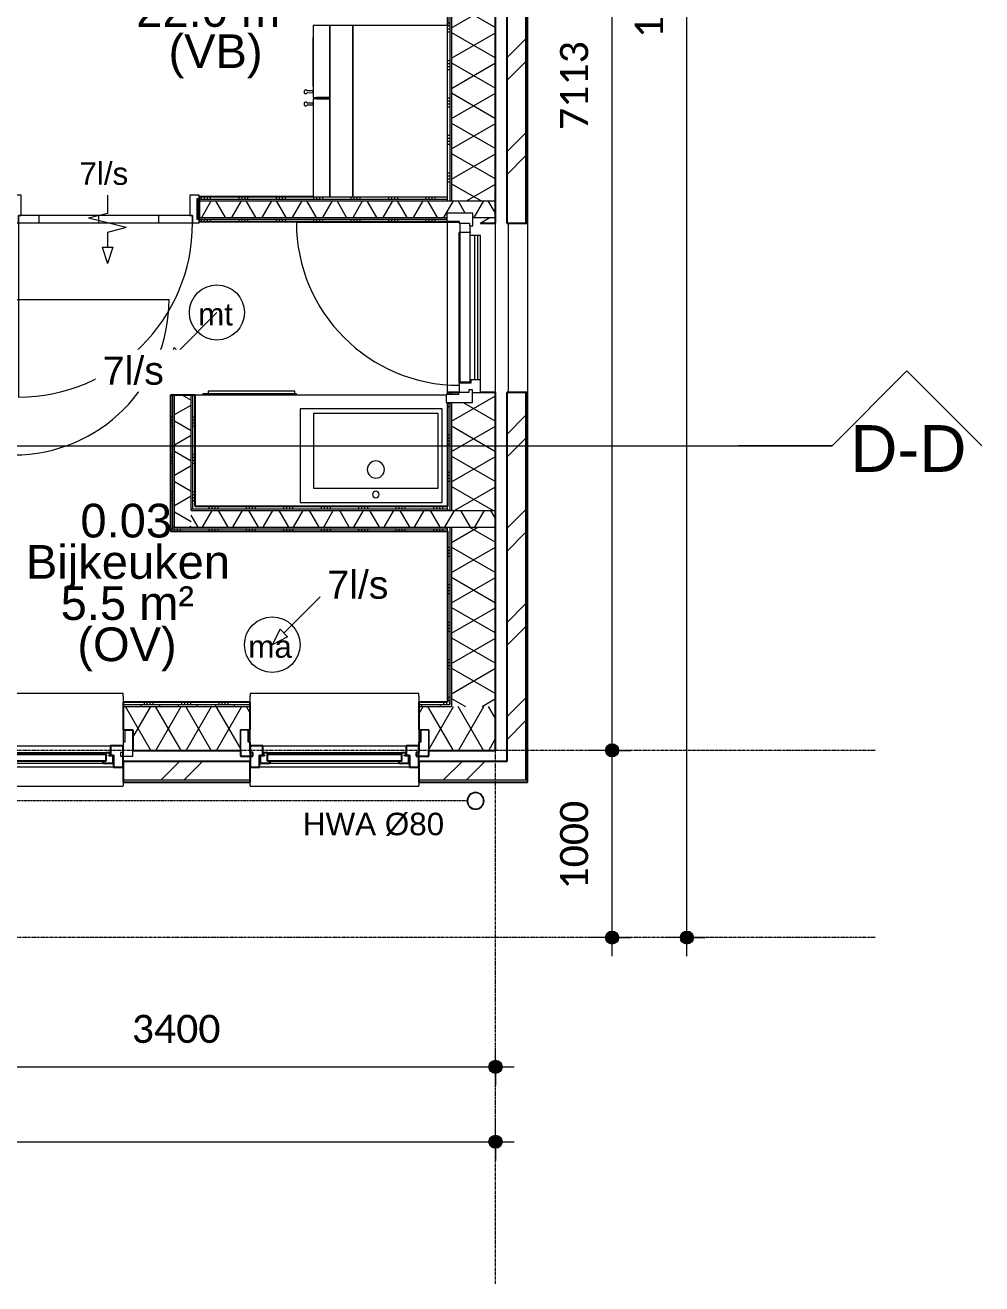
# Model space of a CAD drawing. Header units: millimetres. Extents: x -8546 to 211781, y -3000 to 31870.
# Drawn here: x 1981 to 7092, y -989 to 5733 of the extents above; entities that cross this region are included whole.
import ezdxf

# ---------------------------------------------------------------- set-up
doc = ezdxf.new("R2010")
doc.units = ezdxf.units.MM
doc.linetypes.add('dash-dash', pattern=[6, 3, -1, 1, -1])
doc.linetypes.add('grid', pattern=[24, 15, -3, 3, -3])
for name, color, linetype, lineweight in [('A-ANNO-DIMS', 211, 'Continuous', 9), ('A-ANNO-DIMS-100', 211, 'Continuous', 9), ('A-ANNO-NOTE', 131, 'Continuous', 9), ('A-AREA-IDEN', 2, 'Continuous', 9), ('A-DETL', 90, 'Continuous', 9), ('A-DETL-GENF', 92, 'Continuous', 9), ('A-DOOR', 31, 'Continuous', 9), ('A-FLOR', 192, 'Continuous', 9), ('A-GENM', 13, 'Continuous', 9), ('A-GLAZ', 151, 'Continuous', 9), ('A-WALL', 113, 'Continuous', 9), ('A-WALL-PATT', 111, 'Continuous', 25), ('E-ELEC-EQPM', 71, 'Continuous', 9), ('G-ANNO-SYMB', 111, 'Continuous', 9), ('G-ANNO-TEXT', 231, 'Continuous', 9), ('I-WALL', 2, 'Continuous', 9), ('P-SANR-FIXT', 6, 'Continuous', 9), ('Q-SPCQ', 91, 'Continuous', 9), ('S-COLS', 52, 'Continuous', 9), ('S-GRID', 1, 'Continuous', 9)]:
    doc.layers.add(name, color=color, linetype=linetype, lineweight=lineweight)
doc.styles.add('Arial', font='arial.ttf', dxfattribs={"height": 250})
doc.styles.add('Arial_2', font='arial.ttf', dxfattribs={"height": 180})
doc.styles.add('Arial_3', font='arial.ttf', dxfattribs={"height": 120})
doc.styles.add('Arial_4', font='arial.ttf', dxfattribs={"height": 150})
doc.styles.add('Arial_5', font='arial.ttf', dxfattribs={"height": 1.2})
doc.styles.add('Calibri', font='calibri.ttf', dxfattribs={"height": 150})
doc.dimstyles.new('00_BR_maatvoering_1_5mm', dxfattribs={"dimscale": 304.8, "dimtxt": 176.602264, "dimasz": 0.918635, "dimexe": 0.328084, "dimexo": 0.0625, "dimgap": 0.229659, "dimtad": 1, "dimdec": 0, "dimzin": 0, "dimdsep": 46, "dimtxsty": 'Calibri', "dimblk1": 'DOTSMALL', "dimblk2": 'DOTSMALL', "dimsah": 1, "dimcen": 0.09, "dimdle": 0.328084, "dimazin": 0, "dimtfac": 1, "dimtdec": 4, "dimtix": 1, "dimtmove": 0, "dimatfit": 3, "dimfxl": 0.328084, "dimfxlon": 1, "dimtvp": 1, "dimtfill": 1, "dimtolj": 1, "dimtzin": 0, "dimarcsym": 2})
pattern_1 = [(270, (2425.24, 4750.88), (320, 2e-14), [])]
pattern_2 = [(45, (0, 0), (-251.447, 251.447), []), (45, (0, 381), (-251.447, 251.447), [])]
pattern_3 = [(270, (1371.24, 4816.87), (200, -3e-13), []), (270, (1355.24, 4816.87), (200, -3e-13), []), (270, (1339.24, 4816.87), (200, -3e-13), []), (270, (1323.24, 4816.87), (200, -3e-13), [])]
pattern_4 = [(90, (3563.24, 3030.87), (-200, 4e-13), []), (90, (3579.24, 3030.87), (-200, 4e-13), []), (90, (3595.24, 3030.87), (-200, 4e-13), []), (90, (3611.24, 3030.87), (-200, 4e-13), [])]
pattern_5 = [(180, (2889.24, 3393.87), (-5e-13, -200), []), (180, (2889.24, 3409.87), (-5e-13, -200), []), (180, (2889.24, 3425.87), (-5e-13, -200), []), (180, (2889.24, 3441.87), (-5e-13, -200), [])]

# ---------------------------------------------------------------- blocks, each defined once
blk = doc.blocks.new('32_EA_binnenkozijn_hardhout_deurzonderbovenlicht - 1000x2730-1442049-Begane grond')
at = {"layer": 'A-DOOR'}
h = blk.add_hatch(dxfattribs=at)
h.set_pattern_fill('FP_21', color=256, style=0, pattern_type=2)
h.set_pattern_definition(pattern_1)
h.paths.add_polyline_path([(-450, 74), (-485, 74), (-485, 56), (-475, 56), (-475, -56), (-485, -56), (-485, -74), (-435, -74), (-435, 34), (-450, 34)])
h.paths.add_polyline_path([(480, 74), (480, 34), (465, 34), (465, -74), (515, -74), (515, -56), (505, -56), (505, 56), (515, 56), (515, 74)])
h = blk.add_hatch(dxfattribs=at)
h.set_pattern_fill('FP_21', color=256, style=0, pattern_type=2)
h.set_pattern_definition(pattern_1)
h.paths.add_polyline_path([(-450, 74), (-450, 34), (480, 34), (480, 74), (-60, 74)])
blk.add_line((480, 74), (480, 1004), dxfattribs=at)
at = {"layer": 'A-DOOR', "lineweight": 18}
for p, q in [((-450, 74), (-485, 74)), ((-485, 74), (-485, 66)), ((480, 74), (-450, 74)), ((-450, 74), (-450, 34)), ((-450, 34), (-450, 74)), ((480, 34), (480, 74)), ((515, 74), (480, 74)), ((480, 74), (480, 34)), ((515, 66), (515, 74)), ((-485, 56), (-475, 56)), ((-475, 56), (-475, -56)), ((-450, 34), (480, 34)), ((-435, 34), (-450, 34)), ((-435, -74), (-435, 34)), ((480, 34), (465, 34)), ((465, 34), (465, -74)), ((505, -56), (505, 56)), ((505, 56), (515, 56)), ((-475, -56), (-485, -56)), ((-485, -66), (-485, -74)), ((515, -56), (505, -56)), ((515, -74), (515, -66)), ((-485, -74), (-435, -74)), ((465, -74), (515, -74))]:
    blk.add_line(p, q, dxfattribs=at)
at = {"layer": 'A-DOOR'}
blk.add_arc((480, 74), 930, 90, 180, dxfattribs=at)
blk = doc.blocks.new('Kitchen_Appliances_AEG_AEG-SBS-ST-Fridge-Freezer-Grey-Stainless - Name - _RMB86111NX 925993179 Ukraine_-816377-Begane grond')
at = {"layer": 'A-DETL-GENF'}
for p, q in [((457.5, 383.3), (-457.5, 383.3)), ((-457.5, 383.3), (-457.5, -122)), ((457.5, -122), (457.5, 383.3)), ((-457.5, -122), (457.5, -122)), ((457.5, -122), (-457.5, -122)), ((-457.5, -122), (-457.5, -244.7)), ((457.5, -244.7), (457.5, -122)), ((-73.3, -244.7), (-457.5, -244.7)), ((-457.5, -244.7), (-457.5, -334.7)), ((-457.5, -244.7), (457.5, -244.7)), ((-73.3, -334.7), (-73.3, -244.7)), ((-66.3, -244.7), (-73.3, -244.7)), ((-73.3, -244.7), (-73.3, -316.9)), ((457.5, -244.7), (-66.3, -244.7)), ((-66.3, -244.7), (-66.3, -334.7)), ((-66.3, -316.9), (-66.3, -244.7)), ((457.5, -334.7), (457.5, -244.7)), ((-457.5, -334.7), (-73.3, -334.7)), ((-133.3, -334.7), (-394, -334.7)), ((-394, -334.7), (-394, -336.3)), ((-133.3, -336.3), (-133.3, -334.7)), ((-98.2, -334.7), (-108, -334.7)), ((-108, -334.7), (-107.7, -366.6)), ((-98.6, -366.6), (-98.2, -334.7)), ((-73.3, -316.9), (-66.3, -316.9)), ((-66.3, -334.7), (457.5, -334.7)), ((-33.3, -334.7), (-43.1, -334.7)), ((-43.1, -334.7), (-42.8, -366.6)), ((-33.6, -366.6), (-33.3, -334.7)), ((-394, -336.3), (-133.3, -336.3)), ((-113.1, -372.5), (-113.4, -374.2)), ((-113.4, -374.2), (-113.2, -376)), ((-113.2, -376), (-112.7, -377.6)), ((-112.5, -370.8), (-113.1, -372.5)), ((-112.7, -377.6), (-110.5, -380.6)), ((-110.2, -368), (-112.5, -370.8)), ((-110.5, -380.6), (-109, -381.7)), ((-108.6, -366.9), (-110.2, -368)), ((-109, -381.7), (-107.2, -382.6)), ((-107.7, -366.6), (-108.6, -366.9)), ((-107.2, -382.6), (-105.3, -383.1)), ((-105.3, -383.1), (-104.3, -383.3)), ((-104.3, -383.3), (-103.3, -383.3)), ((-103.3, -383.3), (-102.3, -383.3)), ((-102.3, -383.3), (-101.4, -383.2)), ((-101.4, -383.2), (-99.4, -382.8)), ((-99.4, -382.8), (-97.6, -382)), ((-97.3, -367.2), (-98.6, -366.6)), ((-97.6, -382), (-96.1, -380.9)), ((-95.8, -368.4), (-97.3, -367.2)), ((-96.1, -380.9), (-93.8, -378.1)), ((-93.6, -371.3), (-95.8, -368.4)), ((-93.8, -378.1), (-93.1, -376.5)), ((-93, -373), (-93.6, -371.3)), ((-93.1, -376.5), (-92.9, -374.7)), ((-92.9, -374.7), (-93, -373)), ((-48.2, -372.5), (-48.4, -374.2)), ((-48.4, -374.2), (-48.2, -376)), ((-47.5, -370.8), (-48.2, -372.5)), ((-48.2, -376), (-47.7, -377.6)), ((-47.7, -377.6), (-45.5, -380.6)), ((-45.2, -368), (-47.5, -370.8)), ((-45.5, -380.6), (-44, -381.7)), ((-43.7, -366.9), (-45.2, -368)), ((-44, -381.7), (-42.3, -382.6)), ((-42.8, -366.6), (-43.7, -366.9)), ((-42.3, -382.6), (-40.4, -383.1)), ((-40.4, -383.1), (-39.4, -383.3)), ((-39.4, -383.3), (-38.4, -383.3)), ((-38.4, -383.3), (-37.4, -383.3)), ((-37.4, -383.3), (-36.4, -383.2)), ((-36.4, -383.2), (-34.4, -382.8)), ((-34.4, -382.8), (-32.7, -382)), ((-32.3, -367.2), (-33.6, -366.6)), ((-32.7, -382), (-31.1, -380.9)), ((-30.8, -368.4), (-32.3, -367.2)), ((-31.1, -380.9), (-28.8, -378.1)), ((-28.6, -371.3), (-30.8, -368.4)), ((-28.8, -378.1), (-28.2, -376.5)), ((-28.1, -373), (-28.6, -371.3)), ((-28.2, -376.5), (-27.9, -374.7)), ((-27.9, -374.7), (-28.1, -373))]:
    blk.add_line(p, q, dxfattribs=at)
blk = doc.blocks.new('Electronics_Appliances_Panasonic-Brasil_Lava-e-seca-Panasonic-NA-S107F2WB - NA-S107F2WB-1142292-Begane grond')
at = {"layer": 'A-DETL-GENF'}
for p, q in [((-240.6, -294), (-240.6, -302.4)), ((-240.6, -302.4), (258.6, -302.4)), ((-240.6, -302.4), (-233.2, -302.4)), ((-228.4, -302.4), (-233.2, -302.4)), ((-233.2, -302.4), (-233.2, -315)), ((-233.2, -315), (231.5, -315)), ((231.5, -302.4), (-228.4, -302.4)), ((231.5, -315), (231.5, -302.4)), ((231.5, -302.4), (258.6, -302.4)), ((258.6, -302.4), (258.6, -294))]:
    blk.add_line(p, q, dxfattribs=at)
blk = doc.blocks.new('GLAS_COMPONENT_TYPE_A - GLAS_COMPONENT_TYPE_A-2988708-Begane grond')
at = {"layer": 'A-GLAZ', "lineweight": 25}
for p, q in [((-358, 0), (-358, 36)), ((-358, 36), (358, 36)), ((358, 0), (-358, 0)), ((358, 36), (358, 0))]:
    blk.add_line(p, q, dxfattribs=at)
blk = doc.blocks.new('41_ISR_lb_vebo_waterslag_10_graden - WS60 160-1704642-Begane grond')
at = {"layer": 'A-GENM'}
for p, q in [((0, -155.9), (0, -139)), ((0, -155.9), (0, -160)), ((0, -160), (900, -160)), ((900, -139), (900, -155.9)), ((900, -160), (900, -155.9))]:
    blk.add_line(p, q, dxfattribs=at)
blk = doc.blocks.new('42_ISR_lb_vensterbank - 42_ISR_lb_vensterbank 280-1707394-Begane grond')
at = {"layer": 'A-GENM'}
for p, q in [((900, 280), (0, 280)), ((0, 280), (0, 265)), ((900, 265), (900, 280)), ((0, 232.5), (0, 265)), ((900, 265), (900, 232.5)), ((0, 19), (0, 85)), ((900, 85), (900, 19))]:
    blk.add_line(p, q, dxfattribs=at)
blk = doc.blocks.new('28_EB_HWA_grote slag - TRON60x2_5-3479251-Begane grond')
at = {"layer": 'S-COLS'}
for radius, start, end in [(45, 360, 180), (45, 180, 360), (42.5, 360, 180), (42.5, 180, 0)]:
    blk.add_arc((220, 0), radius, start, end, dxfattribs=at)
blk = doc.blocks.new('74_EB_zinken spoelbak - Stainless Steel-2596522-Begane grond')
at = {"layer": 'P-SANR-FIXT'}
for p, q in [((380, 250), (-380, 250)), ((-380, 250), (-380, -250)), ((380, -250), (380, 250)), ((-356, -226), (-356, 176)), ((-356, 176), (306, 176)), ((306, 176), (306, -226)), ((-380, -250), (380, -250)), ((306, -226), (-356, -226))]:
    blk.add_line(p, q, dxfattribs=at)
for centre, radius, start, end in [((-25, 208), 17.2, 0, 180), ((-25, 208), 17.2, 180, 0), ((-25.1, 74.9), 45.8, 0, 180), ((-25.1, 74.9), 45.8, 180, 0)]:
    blk.add_arc(centre, radius, start, end, dxfattribs=at)
blk = doc.blocks.new('KOZIJn_deur - KOZIJn_deur-2858515-Begane grond')
at = {"layer": 'A-GENM'}
for p, q in [((-193.5, 140), (-193.5, 0)), ((-150.5, 140), (-193.5, 140)), ((-150.5, 74), (-150.5, 140)), ((817.5, 137.5), (774.5, 137.5)), ((774.5, 137.5), (774.5, 71.5)), ((817.5, -2.5), (817.5, 137.5)), ((-140.5, 74), (-150.5, 74)), ((-140.5, 19), (-140.5, 74)), ((-90.5, 71.5), (-140.5, 71.5)), ((-90.5, 9.5), (-90.5, 71.5)), ((-90.5, 71.5), (714.5, 71.5)), ((714.5, 9.5), (714.5, 71.5)), ((774.5, 71.5), (764.5, 71.5)), ((764.5, 71.5), (764.5, 16.5)), ((-193.5, 0), (-126.5, 0)), ((-126.5, 19), (-140.5, 19)), ((-140.5, 0), (-140.5, -42.5)), ((-126.5, 0), (-126.5, 19)), ((-84.2, 14.5), (-90.5, 14.5)), ((-73.5, 9.5), (-90.5, 9.5)), ((-73.5, -42.5), (-73.5, 9.5)), ((697.5, -32.5), (697.5, 9.5)), ((764.5, 16.5), (750.5, 16.5)), ((750.5, 16.5), (750.5, -2.5)), ((-140.5, -42.5), (-73.5, -42.5)), ((697.5, -27.1), (-73.5, -27.1)), ((-73.5, -42.5), (697.5, -42.5)), ((697.5, -37.5), (697.5, -32.5)), ((697.5, -39.5), (697.5, -37.5)), ((697.5, -42.5), (697.5, -39.5)), ((750.5, -2.5), (817.5, -2.5))]:
    blk.add_line(p, q, dxfattribs=at)
at = {"layer": 'A-GLAZ'}
for p, q in [((767.5, 71.5), (767.5, 940.5)), ((767.5, 71.5), (767.5, 931.9)), ((764.5, 67.8), (-84.2, 67.8)), ((-84.2, 67.8), (-84.2, 11.8)), ((-84.2, 11.8), (750.5, 11.8)), ((-73.5, 9.5), (-73.5, 11.8)), ((697.5, -10.2), (-73.5, -10.2))]:
    blk.add_line(p, q, dxfattribs=at)
blk.add_arc((767.5, 71.5), 869, 90, 180, dxfattribs=at)
blk = doc.blocks.new('32_EA_binnenkozijn_hardhout_deurzonderbovenlicht - 900x2730-1443313-Begane grond')
at = {"layer": 'A-DOOR', "lineweight": 18}
for p, q in [((-435, 66), (-435, 74)), ((-435, 74), (-385, 74)), ((-385, 74), (-385, -34)), ((415, -34), (415, 74)), ((415, 74), (465, 74)), ((-425, 56), (-435, 56)), ((-425, -56), (-425, 56)), ((455, 56), (455, -56)), ((465, 56), (455, 56)), ((-435, -56), (-425, -56)), ((-435, -74), (-435, -66)), ((-400, -34), (430, -34)), ((-400, -74), (-400, -34)), ((-400, -34), (-400, -74)), ((-385, -34), (-400, -34)), ((430, -34), (415, -34)), ((430, -34), (430, -74)), ((430, -74), (430, -34)), ((455, -56), (465, -56)), ((465, -61.4), (465, -74)), ((-400, -74), (-435, -74)), ((430, -74), (-400, -74)), ((465, -74), (430, -74))]:
    blk.add_line(p, q, dxfattribs=at)
at = {"layer": 'A-DOOR'}
blk.add_line((430, -74), (430, -904), dxfattribs=at)
blk.add_arc((430, -74), 830, 180, 270, dxfattribs=at)
blk = doc.blocks.new('Section - gesloten pijl _ viewname _ sheetnumber-464714-Begane grond')
at = {"layer": 'G-ANNO-SYMB'}
for p, q in [((-4, 4), (-8, 0)), ((0, 0), (-4, 4)), ((0, 0), (5, 0))]:
    blk.add_line(p, q, dxfattribs=at)
blk = doc.blocks.new('DIMBLOCK3-Begane grond')
at = {"layer": 'A-ANNO-DIMS-100'}
h = blk.add_hatch(color=256, dxfattribs=at)
edge = h.paths.add_edge_path()
edge.add_arc((1093.7, 170.1), 35, 0, 360)
h = blk.add_hatch(color=256, dxfattribs=at)
edge = h.paths.add_edge_path()
edge.add_arc((4493.7, 170.1), 35, 0, 360)
for p, q in [((1093.7, 170.1), (1093.7, 270.1)), ((4493.7, 170.1), (4493.7, 270.1)), ((1093.7, 170.1), (4593.7, 170.1)), ((1093.7, 170.1), (1093.7, 70.1)), ((4493.7, 170.1), (4493.7, 70.1))]:
    blk.add_line(p, q, dxfattribs=at)
for centre in [(1093.7, 170.1), (4493.7, 170.1)]:
    blk.add_circle(centre, 35, dxfattribs=at)
at = {"layer": 'A-ANNO-DIMS-100', "color": 0, "insert": (2550.5, 448), "char_height": 150, "width": 583.656, "attachment_point": 1, "line_spacing_factor": 1.158048, "style": 'Calibri', "bg_fill": 3, "box_fill_scale": 1.25, "bg_fill_color": 256, "bg_fill_true_color": 13158600, "bg_fill_transparency": 0}
blk.add_mtext('3400', dxfattribs=at)
blk = doc.blocks.new('_DotSmall')
at = {"color": 0, "linetype": 'ByBlock', "const_width": 0.5}
blk.add_lwpolyline([(-0.0625, 0, 1), (0.0625, 0, 1)], format="xyb", close=True, dxfattribs=at)
blk = doc.blocks.new('DIMBLOCK4-Begane grond')
at = {"layer": 'A-ANNO-DIMS-100'}
h = blk.add_hatch(color=256, dxfattribs=at)
edge = h.paths.add_edge_path()
edge.add_arc((-5019.2, -229.9), 35, 0, 360)
h = blk.add_hatch(color=256, dxfattribs=at)
edge = h.paths.add_edge_path()
edge.add_arc((4493.7, -229.9), 35, 0, 360)
for p, q in [((-5019.2, -229.9), (-5019.2, -129.9)), ((4493.7, -229.9), (4493.7, -129.9)), ((-5119.2, -229.9), (4593.7, -229.9)), ((-5019.2, -229.9), (-5019.2, -329.9)), ((4493.7, -229.9), (4493.7, -329.9))]:
    blk.add_line(p, q, dxfattribs=at)
for centre in [(-5019.2, -229.9), (4493.7, -229.9)]:
    blk.add_circle(centre, 35, dxfattribs=at)
at = {"layer": 'A-ANNO-DIMS-100', "color": 0, "insert": (-505.9, 48), "char_height": 150, "width": 583.656, "attachment_point": 1, "line_spacing_factor": 1.158048, "style": 'Calibri', "bg_fill": 3, "box_fill_scale": 1.25, "bg_fill_color": 256, "bg_fill_true_color": 13158600, "bg_fill_transparency": 0}
blk.add_mtext('9513', dxfattribs=at)
blk = doc.blocks.new('DIMBLOCK5-Begane grond')
at = {"layer": 'A-ANNO-DIMS-100'}
h = blk.add_hatch(color=256, dxfattribs=at)
edge = h.paths.add_edge_path()
edge.add_arc((5116.2, 1860.4), 35, 0, 360)
h = blk.add_hatch(color=256, dxfattribs=at)
edge = h.paths.add_edge_path()
edge.add_arc((5116.2, 860.4), 35, 0, 360)
for p, q in [((5116.2, 1860.4), (5016.2, 1860.4)), ((5116.2, 760.4), (5116.2, 1860.4)), ((5116.2, 1860.4), (5216.2, 1860.4)), ((5116.2, 860.4), (5016.2, 860.4)), ((5116.2, 860.4), (5216.2, 860.4))]:
    blk.add_line(p, q, dxfattribs=at)
for centre in [(5116.2, 1860.4), (5116.2, 860.4)]:
    blk.add_circle(centre, 35, dxfattribs=at)
at = {"layer": 'A-ANNO-DIMS-100', "color": 0, "insert": (4838.3, 1117.2), "char_height": 150, "width": 583.656, "attachment_point": 1, "rotation": 90, "line_spacing_factor": 1.158048, "style": 'Calibri', "bg_fill": 3, "box_fill_scale": 1.25, "bg_fill_color": 256, "bg_fill_true_color": 13158600, "bg_fill_transparency": 0}
blk.add_mtext('1000', dxfattribs=at)
blk = doc.blocks.new('DIMBLOCK6-Begane grond')
at = {"layer": 'A-ANNO-DIMS-100'}
h = blk.add_hatch(color=256, dxfattribs=at)
edge = h.paths.add_edge_path()
edge.add_arc((5116.2, 8973.5), 35, 0, 360)
h = blk.add_hatch(color=256, dxfattribs=at)
edge = h.paths.add_edge_path()
edge.add_arc((5116.2, 1860.4), 35, 0, 360)
for p, q in [((5116.2, 8973.5), (5016.2, 8973.5)), ((5116.2, 1860.4), (5116.2, 8973.5)), ((5116.2, 8973.5), (5216.2, 8973.5)), ((5116.2, 1860.4), (5016.2, 1860.4)), ((5116.2, 1860.4), (5216.2, 1860.4))]:
    blk.add_line(p, q, dxfattribs=at)
for centre in [(5116.2, 8973.5), (5116.2, 1860.4)]:
    blk.add_circle(centre, 35, dxfattribs=at)
at = {"layer": 'A-ANNO-DIMS-100', "color": 0, "insert": (4838.3, 5173.7), "char_height": 150, "width": 583.656, "attachment_point": 1, "rotation": 90, "line_spacing_factor": 1.158048, "style": 'Calibri', "bg_fill": 3, "box_fill_scale": 1.25, "bg_fill_color": 256, "bg_fill_true_color": 13158600, "bg_fill_transparency": 0}
blk.add_mtext('7113', dxfattribs=at)
blk = doc.blocks.new('DIMBLOCK8-Begane grond')
at = {"layer": 'A-ANNO-DIMS-100'}
h = blk.add_hatch(color=256, dxfattribs=at)
edge = h.paths.add_edge_path()
edge.add_arc((5516.2, 11075.3), 35, 0, 360)
h = blk.add_hatch(color=256, dxfattribs=at)
edge = h.paths.add_edge_path()
edge.add_arc((5516.2, 860.4), 35, 0, 360)
for p, q in [((5516.2, 760.4), (5516.2, 11175.3)), ((5516.2, 11075.3), (5416.2, 11075.3)), ((5516.2, 11075.3), (5616.2, 11075.3)), ((5516.2, 860.4), (5416.2, 860.4)), ((5516.2, 860.4), (5616.2, 860.4))]:
    blk.add_line(p, q, dxfattribs=at)
for centre in [(5516.2, 11075.3), (5516.2, 860.4)]:
    blk.add_circle(centre, 35, dxfattribs=at)
at = {"layer": 'A-ANNO-DIMS-100', "color": 0, "insert": (5238.3, 5663.8), "char_height": 150, "width": 729.57, "attachment_point": 1, "rotation": 90, "line_spacing_factor": 1.158048, "style": 'Calibri', "bg_fill": 3, "box_fill_scale": 1.25, "bg_fill_color": 256, "bg_fill_true_color": 13158600, "bg_fill_transparency": 0}
blk.add_mtext('10215', dxfattribs=at)
blk = doc.blocks.new('61_EA_VENT_DEURDOORVOER1 - WCD 2-1511445-Begane grond')
at = {"layer": 'A-ANNO-NOTE'}
for p, q in [((0, 1.308), (0, 0.324)), ((0, 0.324), (-1.007, 0.073)), ((0, -0.178), (-1.007, 0.073)), ((1.007, -0.429), (0, -0.178)), ((1.007, -0.429), (0, -0.68)), ((0, -0.68), (0, -1.467)), ((-0.285, -1.467), (0, -2.343)), ((-0.285, -1.467), (0.285, -1.467)), ((0.285, -1.467), (0, -2.343))]:
    blk.add_line(p, q, dxfattribs=at)
blk = doc.blocks.new('61_EA_VENT_TOEVOER - LICHTPUNT-1509928-Begane grond')
at = {"layer": 'A-ANNO-NOTE'}
for p, q in [((-2.078, -2.078), (0, 0)), ((-2.278, -1.877), (-2.697, -2.698)), ((-2.278, -1.877), (-1.876, -2.28)), ((-1.876, -2.28), (-2.697, -2.698))]:
    blk.add_line(p, q, dxfattribs=at)
blk.add_circle((0, 0), 1.472, dxfattribs=at)
at = {"layer": 'A-ANNO-NOTE', "insert": (-1.003, 0.505), "char_height": 1.2, "width": 2.40506, "attachment_point": 1, "style": 'Arial_5'}
blk.add_mtext('mt', dxfattribs=at)
blk = doc.blocks.new('61_EA_VENT_AFZUIGING - LICHTPUNT-1509926-Begane grond')
at = {"layer": 'A-ANNO-NOTE'}
for p, q in [((0.619, 0.62), (2.697, 2.698)), ((0.418, 0.821), (0, 0)), ((0.418, 0.821), (0.821, 0.418)), ((0.821, 0.418), (0, 0))]:
    blk.add_line(p, q, dxfattribs=at)
blk.add_circle((0, 0), 1.485, dxfattribs=at)
at = {"layer": 'A-ANNO-NOTE', "insert": (-1.281, 0.501), "char_height": 1.2, "width": 2.96624, "attachment_point": 1, "style": 'Arial_5'}
blk.add_mtext('ma', dxfattribs=at)

msp = doc.modelspace()

# ---------------------------------------------------------------- hatches: boundary and pattern name
at = {"layer": 'A-WALL-PATT', "lineweight": 9}
h = msp.add_hatch(dxfattribs=at)
h.set_pattern_fill('FP_12', color=256, style=0, pattern_type=2)
h.set_pattern_definition(pattern_2)
h.paths.add_polyline_path([(4553.7, 1700.4), (4653.7, 1700.4), (4653.7, 3771.4), (4553.7, 3771.4), (4553.7, 1800.4)])
h.paths.add_polyline_path([(4553.7, 4676.4), (4653.7, 4676.4), (4653.7, 6180.5), (4553.7, 6180.5), (4553.7, 5621.6)])
h.paths.add_polyline_path([(4653.7, 7400.5), (4653.7, 9033.5), (4553.7, 9033.5), (4553.7, 7400.5), (4583.7, 7400.5)])
h = msp.add_hatch(dxfattribs=at)
h.set_pattern_fill('FP_34', color=256, angle=60, style=0, pattern_type=2)
h.set_pattern_definition([(330, (4237.24, 5545.18), (70, 121.2436), []), (30, (4237.24, 5545.18), (-70, 121.2436), [])])
h.paths.add_polyline_path([(4493.7, 2095.4), (4493.7, 3052.4), (4258.7, 3052.4), (4258.7, 2095.4)])
h.paths.add_polyline_path([(4493.7, 3141.4), (4493.7, 3771.4), (4370.5, 3771.4), (4370.5, 3718.4), (4258.7, 3718.4), (4258.7, 3141.4)])
h.paths.add_polyline_path([(4262.5, 3761.4), (4296.5, 3761.4), (4296.5, 3771.4), (4258.7, 3771.4), (4258.7, 3761.4)])
h.paths.add_polyline_path([(4410, 4676.4), (4493.7, 4676.4), (4493.7, 4706.4), (4373, 4705.8), (4373, 4676.4), (4408, 4676.4)])
h.paths.add_polyline_path([(4493.7, 4795.4), (4493.7, 6127.5), (4363.7, 6127.5), (4363.7, 6170.5), (4429.7, 6170.5), (4429.7, 6180.5), (4258.7, 6180.5), (4258.7, 4795.4)])
h.paths.add_polyline_path([(4363.7, 7400.5), (4429.7, 7400.5), (4429.7, 7410.5), (4363.7, 7410.5), (4363.7, 7453.5), (4493.7, 7453.5), (4493.7, 8973.5), (4258.7, 8973.5), (4258.7, 7400.5)])
h = msp.add_hatch(dxfattribs=at)
h.set_pattern_fill('FP_35', color=256, angle=90, style=0, pattern_type=2)
h.set_pattern_definition([(360, (4237.24, 5545.18), (4e-13, 200), []), (360, (4237.24, 5529.18), (4e-13, 200), []), (360, (4237.24, 5513.18), (4e-13, 200), []), (360, (4237.24, 5497.18), (4e-13, 200), [])])
h.paths.add_polyline_path([(4249.7, 2116.9), (4249.7, 3052.4), (4237.2, 3052.4), (4237.7, 2116.9)])
h.paths.add_polyline_path([(4237.2, 3141.4), (4249.7, 3141.4), (4248.7, 3718.4), (4237.2, 3718.4), (4237.2, 3141.5)])
h.paths.add_polyline_path([(4237.2, 3761.4), (4249.7, 3761.4), (4249.7, 3771.4), (4237.2, 3771.4)])
h.paths.add_polyline_path([(4237.2, 4795.4), (4249.7, 4795.4), (4249.7, 6180.5), (4237.2, 6180.5), (4237.2, 4804.4)])
h.paths.add_polyline_path([(4237.2, 7400.5), (4249.7, 7400.5), (4249.7, 8729.5), (4237.2, 8729.5), (4237.2, 7955.7)])
h = msp.add_hatch(dxfattribs=at)
h.set_pattern_fill('FP_44', color=256, angle=-270, style=0, pattern_type=2)
h.set_pattern_definition(pattern_3)
h.paths.add_polyline_path([(4237.2, 4804.4), (4237.2, 4816.9), (2910.2, 4816.9), (2910.2, 4804.4), (3731.9, 4804.4)])
h.paths.add_polyline_path([(1901.2, 4804.4), (1910.2, 4804.4), (1910.2, 4816.9), (-340.2, 4816.9), (-340.2, 4804.4), (1317, 4804.4)])
h.paths.add_polyline_path([(-1494.8, 4804.4), (-1305.4, 4804.4), (-1305.4, 4816.9), (-1494.8, 4816.9)])
h = msp.add_hatch(dxfattribs=at)
h.set_pattern_fill('FP_45', color=256, angle=-300, style=0, pattern_type=2)
h.set_pattern_definition([(240, (1371.24, 4816.87), (121.2436, -70), []), (300, (1371.24, 4816.87), (121.2436, 70), [])])
h.paths.add_polyline_path([(4373, 4706.4), (4493.7, 4706.4), (4493.7, 4795.4), (2910.2, 4795.4), (2910.2, 4706.4), (4233, 4706.4), (4233, 4729.4), (4373, 4728.9)])
h.paths.add_polyline_path([(1910.2, 4706.4), (1910.2, 4795.4), (-340.2, 4795.4), (-340.2, 4706.4), (1901.2, 4706.4)])
h.paths.add_polyline_path([(-1384.3, 4706.4), (-1305.4, 4706.4), (-1305.4, 4795.4), (-1473.3, 4795.4), (-1473.3, 4706.4), (-1457.6, 4706.4)])
h = msp.add_hatch(dxfattribs=at)
h.set_pattern_fill('FP_44', color=256, angle=-270, style=0, pattern_type=2)
h.set_pattern_definition(pattern_3)
h.paths.add_polyline_path([(4237.2, 4684.9), (4237.2, 4686.4), (4233, 4686.4), (4233, 4697.4), (2910.2, 4697.4), (2910.2, 4684.9), (4233, 4684.9)])
h.paths.add_polyline_path([(1907.2, 4684.9), (1910.2, 4684.9), (1910.2, 4697.4), (1885.7, 4697.4), (1885.7, 4684.9), (1901.2, 4684.9)])
h.paths.add_polyline_path([(1796.7, 4684.9), (1796.7, 4697.4), (947.7, 4697.4), (947.7, 4684.9), (1787.7, 4684.9)])
h.paths.add_polyline_path([(858.7, 4684.9), (858.7, 4697.4), (-184.3, 4697.4), (-184.3, 4684.9), (849.7, 4684.9)])
h.paths.add_polyline_path([(-282.3, 4684.9), (-273.3, 4684.9), (-273.3, 4697.4), (-340.2, 4697.4), (-340.2, 4684.9), (-294.8, 4684.9)])
h.paths.add_polyline_path([(-1375.3, 4684.9), (-1305.4, 4684.9), (-1305.4, 4697.4), (-1375.3, 4697.4)])
h = msp.add_hatch(dxfattribs=at)
h.set_pattern_fill('FP_54', color=256, angle=90, style=0, pattern_type=2)
h.set_pattern_definition(pattern_5)
h.paths.add_polyline_path([(2757.2, 3030.9), (2769.7, 3030.9), (2769.7, 3756.9), (2757.2, 3756.9), (2757.2, 3287.4)])
h = msp.add_hatch(dxfattribs=at)
h.set_pattern_fill('FP_55', color=256, angle=60, style=0, pattern_type=2)
h.set_pattern_definition([(150, (2889.24, 3393.87), (-70, -121.244), []), (210, (2889.24, 3393.87), (70, -121.244), [])])
h.paths.add_polyline_path([(2778.7, 3052.4), (2867.7, 3052.4), (2867.7, 3756.9), (2778.7, 3756.9), (2778.7, 3287.4)])
h = msp.add_hatch(dxfattribs=at)
h.set_pattern_fill('FP_54', color=256, angle=90, style=0, pattern_type=2)
h.set_pattern_definition(pattern_5)
h.paths.add_polyline_path([(2889.2, 3150.4), (2889.2, 3756.9), (2876.7, 3756.9), (2876.7, 3150.4)])
h = msp.add_hatch(dxfattribs=at)
h.set_pattern_fill('FP_52', color=256, angle=90, style=0, pattern_type=2)
h.set_pattern_definition(pattern_4)
h.paths.add_polyline_path([(3799.6, 3150.4), (4237.2, 3150.4), (4237.2, 3162.9), (2889.2, 3162.9), (2889.2, 3150.4), (3726.6, 3150.4)])
h = msp.add_hatch(dxfattribs=at)
h.set_pattern_fill('FP_53', color=256, angle=60, style=0, pattern_type=2)
h.set_pattern_definition([(60, (3563.24, 3030.88), (-121.244, 70), []), (120, (3563.24, 3030.88), (-121.244, -70), [])])
h.paths.add_polyline_path([(4091.6, 3052.4), (4493.7, 3052.4), (4493.7, 3141.4), (2867.7, 3141.4), (2867.7, 3052.4), (3945.6, 3052.4)])
h = msp.add_hatch(dxfattribs=at)
h.set_pattern_fill('FP_52', color=256, angle=90, style=0, pattern_type=2)
h.set_pattern_definition(pattern_4)
h.paths.add_polyline_path([(3945.6, 3030.9), (4237.2, 3030.9), (4237.2, 3043.4), (2769.7, 3043.4), (2769.7, 3030.9), (3799.6, 3030.9)])
h = msp.add_hatch(dxfattribs=at)
h.set_pattern_fill('FP_1', color=256, angle=-270, style=0, pattern_type=2)
h.set_pattern_definition([(270, (2665.47, 2116.87), (200, -3e-13), []), (270, (2649.47, 2116.87), (200, -3e-13), []), (270, (2633.47, 2116.87), (200, -3e-13), []), (270, (2617.47, 2116.87), (200, -3e-13), [])])
h.paths.add_polyline_path([(4249.7, 2104.4), (4249.7, 2116.9), (4083.7, 2116.9), (4083.7, 2104.4), (4237.7, 2104.4)])
h.paths.add_polyline_path([(3183.7, 2104.4), (3183.7, 2116.9), (2503.7, 2116.9), (2503.7, 2104.4), (3069.4, 2104.4)])
h.paths.add_polyline_path([(1603.7, 2104.4), (1603.7, 2116.9), (947.7, 2116.9), (947.7, 2104.4), (1317, 2104.4)])
h.paths.add_polyline_path([(837.2, 2104.4), (858.7, 2104.4), (858.7, 2116.9), (837.2, 2116.9)])
h = msp.add_hatch(dxfattribs=at)
h.set_pattern_fill('FP_3', color=256, style=0, pattern_type=2)
h.set_pattern_definition([(90, (0, 0), (-100, 6e-15), [])])
h.paths.add_polyline_path([(4258.7, 2095.4), (4258.7, 2104.4), (4083.7, 2104.4), (4083.7, 2095.4), (4237.7, 2095.4)])
h.paths.add_polyline_path([(3069.4, 2095.4), (3183.7, 2095.4), (3183.7, 2104.4), (2503.7, 2104.4), (2503.7, 2095.4), (2777.3, 2095.4)])
h.paths.add_polyline_path([(1603.7, 2095.4), (1603.7, 2104.4), (947.7, 2104.4), (947.7, 2095.4), (1317, 2095.4)])
h.paths.add_polyline_path([(858.7, 2095.4), (858.7, 2104.4), (849.7, 2104.4), (849.7, 2095.4)])
h = msp.add_hatch(dxfattribs=at)
h.set_pattern_fill('FP_2', color=256, angle=-300, style=0, pattern_type=2)
h.set_pattern_definition([(240, (2665.47, 2116.87), (121.244, -70), []), (300, (2665.47, 2116.87), (121.244, 70), [])])
h.paths.add_polyline_path([(4237.7, 1860.4), (4493.7, 1860.4), (4493.7, 2095.4), (4083.7, 2095.4), (4083.7, 1969.4), (4136.7, 1969.4), (4136.7, 1860.4)])
h.paths.add_polyline_path([(3069.4, 1860.4), (3130.7, 1860.4), (3130.7, 1969.4), (3183.7, 1969.4), (3183.7, 2095.4), (2503.7, 2095.4), (2503.7, 1969.4), (2556.7, 1969.4), (2556.7, 1860.4), (2777.3, 1860.4)])
h.paths.add_polyline_path([(1550.7, 1860.4), (1550.7, 1969.4), (1603.7, 1969.4), (1603.7, 2095.4), (947.7, 2095.4), (947.7, 1955.9), (1093.7, 1955.9), (1093.7, 1866.9), (947.7, 1866.9), (947.7, 1860.4), (1317, 1860.4)])
h = msp.add_hatch(dxfattribs=at)
h.set_pattern_fill('FP_12', color=256, style=0, pattern_type=2)
h.set_pattern_definition(pattern_2)
h.paths.add_polyline_path([(4529.7, 1700.4), (4553.7, 1700.4), (4553.7, 1800.4), (4083.7, 1800.4), (4083.7, 1700.4), (4237.7, 1700.4)])
h.paths.add_polyline_path([(2503.7, 1700.4), (3183.7, 1700.4), (3183.7, 1800.4), (2503.7, 1800.4)])
h.paths.add_polyline_path([(1317, 1700.4), (1603.7, 1700.4), (1603.7, 1800.4), (1253.7, 1800.4), (1253.7, 1700.4), (1263.7, 1700.4)])

# ---------------------------------------------------------------- linework, layer by layer
at = {"layer": 'A-DETL', "linetype": 'dash-dash'}
msp.add_line((4342.2, 1590.4), (1263.7, 1590.4), dxfattribs=at)
at = {"layer": 'A-FLOR'}
for p, q in [((2905.2, 4694.9), (2905.2, 4806.9)), ((4237.2, 3771.4), (4237.2, 4684.9)), ((4493.7, 3771.4), (4493.7, 4676.4)), ((4230.5, 3756.9), (2889.2, 3756.9))]:
    msp.add_line(p, q, dxfattribs=at)
at = {"layer": 'A-GENM'}
for p, q in [((2556.7, 1969.4), (2513.7, 1969.4)), ((2513.7, 1969.4), (2513.7, 1903.4)), ((2556.7, 1829.4), (2556.7, 1969.4)), ((1670.7, 1884.4), (2436.7, 1884.4)), ((2503.7, 1903.4), (2503.7, 1848.4)), ((2513.7, 1903.4), (2503.7, 1903.4)), ((3250.7, 1884.4), (4016.7, 1884.4)), ((2411.7, 1847.4), (1695.7, 1847.4)), ((2436.7, 1834.4), (2427.7, 1834.4)), ((2503.7, 1848.4), (2489.7, 1848.4)), ((2489.7, 1848.4), (2489.7, 1829.4)), ((2489.7, 1829.4), (2556.7, 1829.4)), ((3259.7, 1834.4), (3250.7, 1834.4)), ((4016.7, 1834.4), (4007.7, 1834.4)), ((2453.7, 1770.4), (1653.7, 1770.4)), ((1708.3, 1791.4), (2399.1, 1791.4)), ((4033.7, 1770.4), (3233.7, 1770.4))]:
    msp.add_line(p, q, dxfattribs=at)
at = {"layer": 'A-GENM', "lineweight": 25}
for p, q in [((2436.7, 1884.4), (2436.7, 1834.4)), ((2503.7, 1884.4), (2436.7, 1884.4)), ((2503.7, 1770.4), (2503.7, 1884.4)), ((2433.7, 1847.4), (2411.7, 1847.4)), ((2411.7, 1847.4), (2411.7, 1839.3)), ((2427.7, 1831.4), (2427.7, 1835.4)), ((2427.7, 1835.4), (2433.7, 1835.4)), ((2450.7, 1831.4), (2427.7, 1831.4)), ((2433.7, 1835.4), (2433.7, 1847.4)), ((2436.7, 1834.4), (2453.7, 1834.4)), ((2450.7, 1791.4), (2450.7, 1831.4)), ((2453.7, 1834.4), (2453.7, 1770.4)), ((2394.7, 1803.4), (2399.1, 1791.4)), ((2399.1, 1791.4), (2450.7, 1791.4)), ((2453.7, 1770.4), (2503.7, 1770.4))]:
    msp.add_line(p, q, dxfattribs=at)
at = {"layer": 'A-WALL'}
for p, q in [((4249.7, 6180.5), (4249.7, 4795.4)), ((4258.7, 6180.5), (4258.7, 4795.4)), ((4653.7, 6180.5), (4653.7, 4676.4)), ((2910.2, 4804.4), (4237.2, 4804.4)), ((2910.2, 4795.4), (4493.7, 4795.4)), ((4237.2, 4795.4), (4237.2, 4816.9)), ((2910.2, 4706.4), (4233, 4706.4)), ((4373, 4706.4), (4493.7, 4706.4)), ((2910.2, 4697.4), (4233, 4697.4)), ((4563.7, 3771.4), (4563.7, 4676.4)), ((4663.7, 4676.4), (4663.7, 3771.4)), ((4249.7, 3771.4), (4249.7, 3761.4)), ((4258.7, 3771.4), (4258.7, 3761.4)), ((4653.7, 3771.4), (4653.7, 1700.4)), ((2769.7, 3043.4), (2769.7, 3756.9)), ((2778.7, 3052.4), (2778.7, 3756.9)), ((2867.7, 3141.4), (2867.7, 3756.9)), ((2876.7, 3150.4), (2876.7, 3756.9)), ((4249.7, 3718.4), (4249.7, 3141.4)), ((4258.7, 3718.4), (4258.7, 3141.4)), ((4237.2, 3141.4), (4237.2, 3162.9)), ((2867.7, 3150.4), (4237.2, 3150.4)), ((2867.7, 3141.4), (4493.7, 3141.4)), ((2769.7, 3052.4), (4493.7, 3052.4)), ((2769.7, 3043.4), (4237.2, 3043.4)), ((4237.2, 3030.9), (4237.2, 3052.4)), ((4249.7, 3052.4), (4249.7, 2104.4)), ((4258.7, 3052.4), (4258.7, 2095.4)), ((2503.7, 2104.4), (3183.7, 2104.4)), ((2503.7, 2095.4), (3183.7, 2095.4)), ((4083.7, 2104.4), (4249.7, 2104.4)), ((4083.7, 2095.4), (4258.7, 2095.4)), ((3130.7, 1969.4), (3130.7, 1860.4)), ((3173.7, 1969.4), (3130.7, 1969.4)), ((4136.7, 1969.4), (4093.7, 1969.4)), ((4136.7, 1860.4), (4136.7, 1969.4)), ((3991.7, 1847.4), (3275.7, 1847.4)), ((3288.3, 1791.4), (3979.1, 1791.4)), ((3183.7, 1700.4), (2503.7, 1700.4)), ((4653.7, 1700.4), (4083.7, 1700.4))]:
    msp.add_line(p, q, dxfattribs=at)
at = {"layer": 'A-WALL', "lineweight": 25}
for p, q in [((4553.7, 6180.5), (4553.7, 4676.4)), ((4663.7, 4676.4), (4663.7, 6180.5)), ((4553.7, 4676.4), (4663.7, 4676.4)), ((4663.7, 3771.4), (4553.7, 3771.4)), ((4553.7, 3771.4), (4553.7, 1800.4)), ((4663.7, 1690.4), (4663.7, 3771.4)), ((3173.7, 1903.4), (3173.7, 1969.4)), ((4093.7, 1969.4), (4093.7, 1903.4)), ((3183.7, 1903.4), (3173.7, 1903.4)), ((3183.7, 1848.4), (3183.7, 1903.4)), ((3250.7, 1884.4), (3183.7, 1884.4)), ((3183.7, 1884.4), (3183.7, 1770.4)), ((3250.7, 1834.4), (3250.7, 1884.4)), ((4016.7, 1884.4), (4016.7, 1834.4)), ((4083.7, 1884.4), (4016.7, 1884.4)), ((4083.7, 1903.4), (4083.7, 1848.4)), ((4093.7, 1903.4), (4083.7, 1903.4)), ((4083.7, 1770.4), (4083.7, 1884.4)), ((3130.7, 1860.4), (3130.7, 1829.4)), ((3130.7, 1829.4), (3197.7, 1829.4)), ((3197.7, 1848.4), (3183.7, 1848.4)), ((3197.7, 1829.4), (3197.7, 1848.4)), ((3233.7, 1770.4), (3233.7, 1834.4)), ((3233.7, 1834.4), (3250.7, 1834.4)), ((3259.7, 1831.4), (3236.7, 1831.4)), ((3236.7, 1831.4), (3236.7, 1791.4)), ((3275.7, 1847.4), (3253.7, 1847.4)), ((3253.7, 1847.4), (3253.7, 1835.4)), ((3253.7, 1835.4), (3259.7, 1835.4)), ((3259.7, 1835.4), (3259.7, 1831.4)), ((3275.7, 1839.3), (3275.7, 1847.4)), ((4013.7, 1847.4), (3991.7, 1847.4)), ((3991.7, 1847.4), (3991.7, 1839.3)), ((4007.7, 1831.4), (4007.7, 1835.4)), ((4007.7, 1835.4), (4013.7, 1835.4)), ((4030.7, 1831.4), (4007.7, 1831.4)), ((4013.7, 1835.4), (4013.7, 1847.4)), ((4016.7, 1834.4), (4033.7, 1834.4)), ((4030.7, 1791.4), (4030.7, 1831.4)), ((4033.7, 1834.4), (4033.7, 1770.4)), ((4083.7, 1848.4), (4069.7, 1848.4)), ((4069.7, 1848.4), (4069.7, 1829.4)), ((4069.7, 1829.4), (4136.7, 1829.4)), ((4136.7, 1829.4), (4136.7, 1860.4)), ((3183.7, 1800.4), (2503.7, 1800.4)), ((2503.7, 1800.4), (2503.7, 1690.4)), ((3183.7, 1690.4), (3183.7, 1800.4)), ((3183.7, 1770.4), (3233.7, 1770.4)), ((3236.7, 1791.4), (3288.3, 1791.4)), ((3288.3, 1791.4), (3292.7, 1803.4)), ((3974.7, 1803.4), (3979.1, 1791.4)), ((3979.1, 1791.4), (4030.7, 1791.4)), ((4033.7, 1770.4), (4083.7, 1770.4)), ((4553.7, 1800.4), (4083.7, 1800.4)), ((4083.7, 1800.4), (4083.7, 1690.4)), ((2503.7, 1690.4), (3183.7, 1690.4)), ((4083.7, 1690.4), (4663.7, 1690.4))]:
    msp.add_line(p, q, dxfattribs=at)
at = {"layer": 'G-ANNO-SYMB'}
msp.add_line((-7170.6, 3486.7), (6291.7, 3486.7), dxfattribs=at)
at = {"layer": 'I-WALL', "lineweight": 25}
for p, q in [((4237.2, 6180.5), (4237.2, 5731.9)), ((4493.7, 4676.4), (4493.7, 6127.5)), ((3519.2, 4816.9), (2910.2, 4816.9)), ((2910.2, 4816.9), (2910.2, 4684.9)), ((2910.2, 4684.9), (4237.2, 4684.9)), ((4237.2, 4684.9), (4237.2, 4686.4)), ((4413, 4676.4), (4493.7, 4676.4)), ((4296.5, 3771.4), (4237.2, 3771.4)), ((4237.2, 3771.4), (4237.2, 3761.4)), ((4493.7, 3771.4), (4413, 3771.4)), ((4493.7, 1860.4), (4493.7, 3771.4)), ((2757.2, 3756.9), (2757.2, 3030.9)), ((2889.2, 3756.9), (2757.2, 3756.9)), ((2889.2, 3162.9), (2889.2, 3756.9)), ((4237.2, 3718.4), (4237.2, 3162.9)), ((4237.2, 3162.9), (2889.2, 3162.9)), ((2757.2, 3030.9), (4237.2, 3030.9)), ((4237.2, 3030.9), (4237.2, 2116.9)), ((3183.7, 2116.9), (2503.7, 2116.9)), ((2503.7, 2116.9), (2503.7, 1969.4)), ((3183.7, 1969.4), (3183.7, 2116.9)), ((4237.2, 2116.9), (4083.7, 2116.9)), ((4083.7, 2116.9), (4083.7, 1969.4)), ((2503.7, 1969.4), (2556.7, 1969.4)), ((2556.7, 1969.4), (2556.7, 1860.4)), ((3173.7, 1969.4), (3183.7, 1969.4)), ((4083.7, 1969.4), (4093.7, 1969.4)), ((2556.7, 1860.4), (3130.7, 1860.4)), ((4136.7, 1860.4), (4493.7, 1860.4))]:
    msp.add_line(p, q, dxfattribs=at)
at = {"layer": 'I-WALL'}
for p, q in [((3130.7, 1860.4), (3130.7, 1969.4)), ((3130.7, 1969.4), (3173.7, 1969.4)), ((4093.7, 1969.4), (4136.7, 1969.4)), ((4136.7, 1969.4), (4136.7, 1860.4))]:
    msp.add_line(p, q, dxfattribs=at)
at = {"layer": 'S-GRID', "linetype": 'grid'}
for p, q in [((4493.7, -988.7), (4493.7, 13256.3)), ((6521.6, 1860.4), (-7016.6, 1860.4)), ((6521.6, 860.4), (-7016.6, 860.4))]:
    msp.add_line(p, q, dxfattribs=at)

# ---------------------------------------------------------------- block references
at = {"layer": 'A-ANNO-NOTE', "xscale": 100, "yscale": 100, "zscale": 100}
for name, p in [('61_EA_VENT_DEURDOORVOER1 - WCD 2-1511445-Begane grond', (2420.5, 4694.9)), ('61_EA_VENT_TOEVOER - LICHTPUNT-1509928-Begane grond', (3005.3, 4199)), ('61_EA_VENT_AFZUIGING - LICHTPUNT-1509926-Begane grond', (3301, 2424.7))]:
    msp.add_blockref(name, p, dxfattribs=at)
at = {"layer": 'A-DOOR'}
for name, p, rotation in [('32_EA_binnenkozijn_hardhout_deurzonderbovenlicht - 1000x2730-1442049-Begane grond', (2425.2, 4750.9), 180), ('32_EA_binnenkozijn_hardhout_deurzonderbovenlicht - 900x2730-1443313-Begane grond', (1845.8, 3837.9), 89.9999999999999)]:
    msp.add_blockref(name, p, dxfattribs=dict(at, rotation=rotation))
at = {"layer": 'A-GENM'}
for name, p in [('42_ISR_lb_vensterbank - 42_ISR_lb_vensterbank 280-1707394-Begane grond', (1603.7, 1884.4)), ('42_ISR_lb_vensterbank - 42_ISR_lb_vensterbank 280-1707394-Begane grond', (3183.7, 1884.4)), ('41_ISR_lb_vebo_waterslag_10_graden - WS60 160-1704642-Begane grond', (1603.7, 1829.4)), ('41_ISR_lb_vebo_waterslag_10_graden - WS60 160-1704642-Begane grond', (3183.7, 1829.4))]:
    msp.add_blockref(name, p, dxfattribs=at)
at = {"layer": 'A-GLAZ', "rotation": 89.99999999999991}
msp.add_blockref('KOZIJn_deur - KOZIJn_deur-2858515-Begane grond', (4370.5, 3911.9), dxfattribs=at)
at = {"layer": 'A-GLAZ'}
for p in [(2053.7, 1803.4), (3633.7, 1803.4)]:
    msp.add_blockref('GLAS_COMPONENT_TYPE_A - GLAS_COMPONENT_TYPE_A-2988708-Begane grond', p, dxfattribs=at)
at = {"layer": 'E-ELEC-EQPM', "rotation": 180}
msp.add_blockref('Electronics_Appliances_Panasonic-Brasil_Lava-e-seca-Panasonic-NA-S107F2WB - NA-S107F2WB-1142292-Begane grond', (3189.2, 3462.9), dxfattribs=at)
at = {"layer": 'G-ANNO-SYMB', "extrusion": (0, 0, -1), "xscale": 99.99999999999993, "yscale": 99.99999999999993, "zscale": 99.99999999999993}
msp.add_blockref('Section - gesloten pijl _ viewname _ sheetnumber-464714-Begane grond', (-6291.7, 3486.7), dxfattribs=at)
at = {"layer": 'P-SANR-FIXT', "rotation": 180}
msp.add_blockref('74_EB_zinken spoelbak - Stainless Steel-2596522-Begane grond', (3829.2, 3434.9), dxfattribs=at)
at = {"layer": 'Q-SPCQ', "rotation": 269.9999999999997}
msp.add_blockref('Kitchen_Appliances_AEG_AEG-SBS-ST-Fridge-Freezer-Grey-Stainless - Name - _RMB86111NX 925993179 Ukraine_-816377-Begane grond', (3853.9, 5274.4), dxfattribs=at)
at = {"layer": 'S-COLS', "rotation": 90.00000000000011}
msp.add_blockref('28_EB_HWA_grote slag - TRON60x2_5-3479251-Begane grond', (4387.2, 1370.4), dxfattribs=at)

# ---------------------------------------------------------------- texts
at = {"layer": 'A-AREA-IDEN', "char_height": 180, "attachment_point": 1, "style": 'Arial_2'}
for s, insert, width in [('22.0 m²', (2574.7, 5904.5), 1010.126), ('(VB)', (2746.7, 5684.5), 593.249), ('0.03', (2276.1, 3177.4), 585.232), ('Bijkeuken', (1985.1, 2956.8), 1290.717), ('5.5 m²', (2170.6, 2736.8), 841.772), ('(OV)', (2259.6, 2516.8), 625.316)]:
    msp.add_mtext(s, dxfattribs=dict(at, insert=insert, width=width))
at = {"layer": 'G-ANNO-SYMB', "insert": (6388.7, 3597.4), "char_height": 250, "width": 753.586, "attachment_point": 1, "style": 'Arial'}
msp.add_mtext('D-D', dxfattribs=at)
at = {"layer": 'G-ANNO-TEXT', "color": 7, "insert": (3464.7, 1527.1), "char_height": 120, "width": 994.093, "attachment_point": 1, "style": 'Arial_3'}
msp.add_mtext('HWA Ø80', dxfattribs=at)

# ---------------------------------------------------------------- next in the draw order: texts
at = {"layer": 'A-ANNO-NOTE', "attachment_point": 1, "bg_fill": 3, "box_fill_scale": 1.25, "bg_fill_color": 256, "bg_fill_true_color": 13158600, "bg_fill_transparency": 0}
for insert, char_height, width, style in [((2270.8, 5000.7), 120, 344.726, 'Arial_3'), ((2395.8, 3963.6), 150, 400.844, 'Arial_4'), ((3595.6, 2820.1), 150, 400.844, 'Arial_4')]:
    msp.add_mtext('7l/s', dxfattribs=dict(at, insert=insert, char_height=char_height, width=width, style=style))

# ---------------------------------------------------------------- next in the draw order: dimensions: what is measured, and where the dimension line sits
at = {"layer": 'A-ANNO-DIMS'}
dim = msp.add_linear_dim(base=(5116.2, 1860.4), p1=(5016.2, 860.4), p2=(5016.2, 1860.4), angle=90, dimstyle='00_BR_maatvoering_1_5mm', override={"dimpost": '<>', "dimfxl": 1000}, dxfattribs=at)
dim.commit()
dim.dimension.update_dxf_attribs({"geometry": 'DIMBLOCK5-Begane grond', "text_midpoint": (4969.4, 1360.4)})
dim = msp.add_linear_dim(base=(4493.7, 170.1), p1=(1093.7, 270.1), p2=(4493.7, 270.1), dimstyle='00_BR_maatvoering_1_5mm', override={"dimpost": '<>', "dimfxl": 3400.040855}, dxfattribs=at)
dim.commit()
dim.dimension.update_dxf_attribs({"geometry": 'DIMBLOCK3-Begane grond', "text_midpoint": (2793.7, 317)})

# ---------------------------------------------------------------- next in the draw order: dimensions: what is measured, and where the dimension line sits
dim = msp.add_linear_dim(base=(5116.2, 8973.5), p1=(5016.2, 1860.4), p2=(5016.2, 8973.5), angle=90, dimstyle='00_BR_maatvoering_1_5mm', override={"dimpost": '<>', "dimfxl": 7113.109835}, dxfattribs=at)
dim.commit()
dim.dimension.update_dxf_attribs({"geometry": 'DIMBLOCK6-Begane grond', "text_midpoint": (4969.4, 5416.9)})
dim = msp.add_linear_dim(base=(4493.7, -229.9), p1=(-5019.2, -129.9), p2=(4493.7, -129.9), dimstyle='00_BR_maatvoering_1_5mm', override={"dimpost": '<>', "dimfxl": 9512.975193}, dxfattribs=at)
dim.commit()
dim.dimension.update_dxf_attribs({"geometry": 'DIMBLOCK4-Begane grond', "text_midpoint": (-262.7, -83)})

# ---------------------------------------------------------------- next in the draw order: dimensions: what is measured, and where the dimension line sits
dim = msp.add_linear_dim(base=(5516.2, 11075.3), p1=(5416.2, 860.4), p2=(5416.2, 11075.3), angle=90, dimstyle='00_BR_maatvoering_1_5mm', override={"dimpost": '<>', "dimfxl": 10214.9}, dxfattribs=at)
dim.commit()
dim.dimension.update_dxf_attribs({"geometry": 'DIMBLOCK8-Begane grond', "text_midpoint": (5369.4, 5967.8)})

doc.saveas('drawing.dxf')
